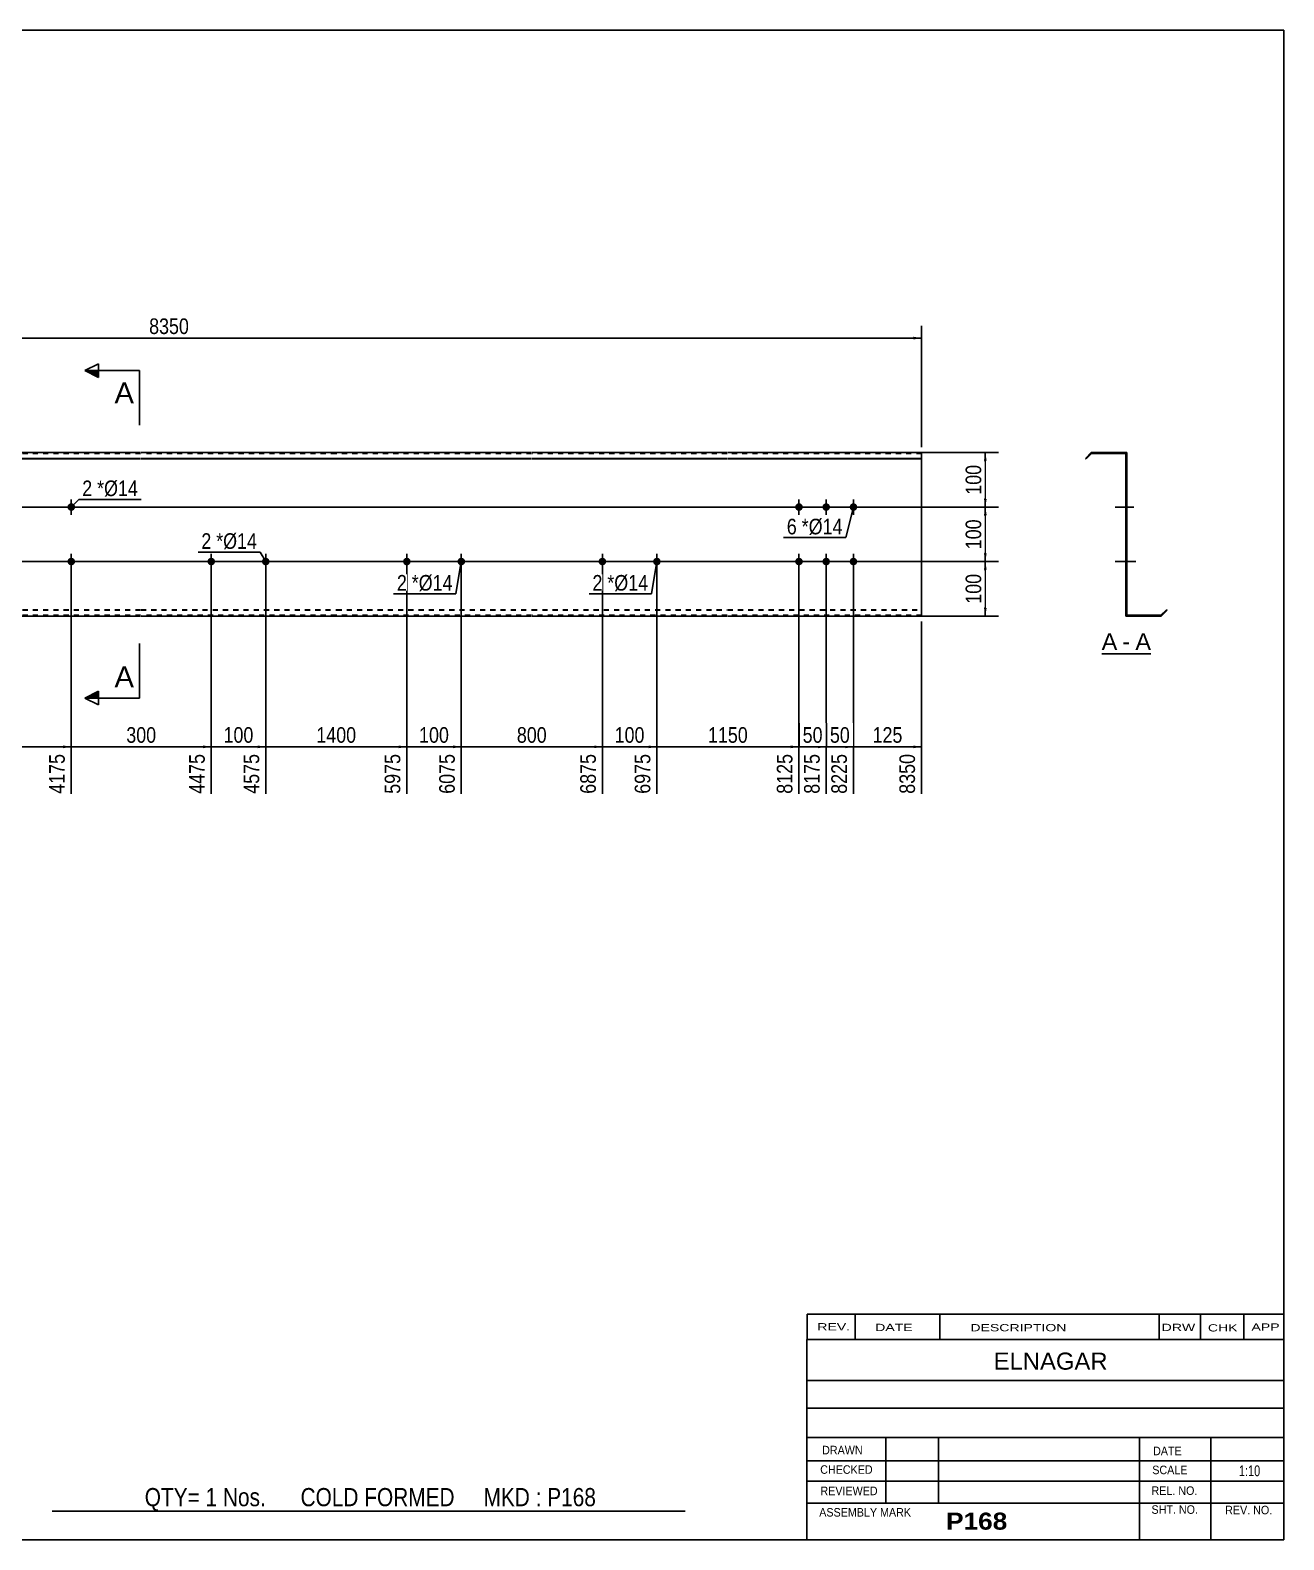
# Model space of a CAD drawing. Header units: millimetres. Extents: x -60 to 343, y -185 to 93.
# Drawn here: x 112.7 to 342.8, y -184.5 to 92.5 of the extents above; entities that cross this region are included whole.
import ezdxf

# ---------------------------------------------------------------- set-up
doc = ezdxf.new("R2010")
doc.units = ezdxf.units.MM
doc.linetypes.add('DXK_LINE_DOT1', pattern=[1.8814, 0.9407, -0.9407])
doc.styles.add('Arial', font='ARIAL.TTF', dxfattribs={"height": 0.2})
doc.styles.add('Arial Bold', font='ARIALBD.TTF', dxfattribs={"height": 0.2})
doc.styles.add('Arial Narrow', font='ARIALN.TTF', dxfattribs={"height": 0.2})

# ---------------------------------------------------------------- blocks, each defined once
blk = doc.blocks.new('Unknown-629092034-1644')
at = {"color": 5, "linetype": 'Continuous'}
for p, q in [((342.8, 92.5), (-57.2, 92.5)), ((-57.2, 92.5), (-57.2, -184.5)), ((342.8, -184.5), (342.8, 92.5)), ((-57.2, -184.5), (342.8, -184.5))]:
    blk.add_line(p, q, dxfattribs=at)
at = {"color": 174, "linetype": 'Continuous', "style": 'Arial'}
blk.add_text('Tekla structures', height=1.9102, rotation=90, dxfattribs=at).set_placement((-57.7, -184))
blk = doc.blocks.new('Unknown-629092034-12 - 1233')
at = {"color": 7, "linetype": 'Continuous'}
blk.add_line((309.37, -21.95), (318.4, -21.95), dxfattribs=at)
at = {"color": 0, "linetype": 'Continuous'}
blk.add_wipeout([(312.21, -21.2), (312.21, -18), (309.37, -18), (309.37, -21.2)], dxfattribs=at)
blk.add_wipeout([(314.6, -21.2), (314.6, -18), (313.17, -18), (313.17, -21.2)], dxfattribs=at)
at = {"color": 96, "linetype": 'Continuous', "style": 'Arial'}
blk.add_text('A', height=3.06, dxfattribs=at).set_placement((309.37, -21.2))
at = {"color": 0, "linetype": 'Continuous'}
blk.add_wipeout([(318.4, -21.2), (318.4, -18), (315.56, -18), (315.56, -21.2)], dxfattribs=at)
at = {"color": 96, "linetype": 'Continuous', "style": 'Arial'}
for s, p in [('A', (315.56, -21.2)), ('-', (313.17, -21.2))]:
    blk.add_text(s, height=3.06, dxfattribs=at).set_placement(p)
blk = doc.blocks.new('Bolt-629092034-1223 - 1203')
at = {"linetype": 'Continuous'}
for points in [[(253.09, 5, -1), (254.49, 5, -1)], [(258.09, 5, -1), (259.49, 5, -1)], [(263.09, 5, -1), (264.49, 5, -1)], [(253.09, -5, -1), (254.49, -5, -1)], [(258.09, -5, -1), (259.49, -5, -1)], [(263.09, -5, -1), (264.49, -5, -1)]]:
    blk.add_hatch(color=3, dxfattribs=at).paths.add_polyline_path(points)
at = {"color": 3, "linetype": 'Continuous'}
for p, q in [((253.79, 3.6), (253.79, 6.4)), ((258.79, 3.6), (258.79, 6.4)), ((263.79, 3.6), (263.79, 6.4)), ((252.39, 5), (255.19, 5)), ((257.39, 5), (260.19, 5)), ((262.39, 5), (265.19, 5)), ((252.39, -5), (255.19, -5)), ((253.79, -6.4), (253.79, -3.6)), ((257.39, -5), (260.19, -5)), ((258.79, -6.4), (258.79, -3.6)), ((262.39, -5), (265.19, -5)), ((263.79, -6.4), (263.79, -3.6))]:
    blk.add_line(p, q, dxfattribs=at)
blk = doc.blocks.new('Part-629092034-1218 - 1203')
at = {"color": 2, "linetype": 'Continuous'}
for p, q in [((0, -15), (0, 15)), ((35.6, 15), (0, 15)), ((0, 13.94), (35.6, 13.94)), ((71.5, 15), (35.7, 15)), ((35.7, 13.94), (71.5, 13.94)), ((107.4, 15), (71.6, 15)), ((71.6, 13.94), (107.4, 13.94)), ((132.9, 15), (107.5, 15)), ((107.5, 13.94), (132.9, 13.94)), ((168.8, 15), (133, 15)), ((133, 13.94), (168.8, 13.94)), ((204.7, 15), (168.9, 15)), ((168.9, 13.94), (204.7, 13.94)), ((240.6, 15), (204.8, 15)), ((204.8, 13.94), (240.6, 13.94)), ((276.29, 15), (240.7, 15)), ((240.7, 13.94), (276.29, 13.94)), ((276.29, 15), (276.29, -15)), ((0, 13.83), (35.6, 13.83)), ((35.7, 13.83), (71.5, 13.83)), ((71.6, 13.83), (107.4, 13.83)), ((107.5, 13.83), (132.9, 13.83)), ((133, 13.83), (168.8, 13.83)), ((168.9, 13.83), (204.7, 13.83)), ((204.8, 13.83), (240.6, 13.83)), ((240.7, 13.83), (276.29, 13.83)), ((35.6, -15), (0, -15)), ((71.5, -15), (35.7, -15)), ((107.4, -15), (71.6, -15)), ((132.9, -15), (107.5, -15)), ((168.8, -15), (133, -15)), ((204.7, -15), (168.9, -15)), ((240.6, -15), (204.8, -15)), ((276.29, -15), (240.7, -15))]:
    blk.add_line(p, q, dxfattribs=at)
at = {"color": 7, "linetype": 'DXK_LINE_DOT1'}
for p, q in [((35.6, 14.85), (0, 14.85)), ((71.5, 14.85), (35.7, 14.85)), ((107.4, 14.85), (71.6, 14.85)), ((132.9, 14.85), (107.5, 14.85)), ((168.8, 14.85), (133, 14.85)), ((204.7, 14.85), (168.9, 14.85)), ((240.6, 14.85), (204.8, 14.85)), ((276.29, 14.85), (240.7, 14.85)), ((0, -13.83), (35.6, -13.83)), ((35.7, -13.83), (71.5, -13.83)), ((71.6, -13.83), (107.4, -13.83)), ((107.5, -13.83), (132.9, -13.83)), ((133, -13.83), (168.8, -13.83)), ((168.9, -13.83), (204.7, -13.83)), ((204.8, -13.83), (240.6, -13.83)), ((240.7, -13.83), (276.29, -13.83)), ((0, -13.94), (35.6, -13.94)), ((35.6, -14.85), (0, -14.85)), ((35.7, -13.94), (71.5, -13.94)), ((71.5, -14.85), (35.7, -14.85)), ((71.6, -13.94), (107.4, -13.94)), ((107.4, -14.85), (71.6, -14.85)), ((107.5, -13.94), (132.9, -13.94)), ((132.9, -14.85), (107.5, -14.85)), ((133, -13.94), (168.8, -13.94)), ((168.8, -14.85), (133, -14.85)), ((168.9, -13.94), (204.7, -13.94)), ((204.7, -14.85), (168.9, -14.85)), ((204.8, -13.94), (240.6, -13.94)), ((240.6, -14.85), (204.8, -14.85)), ((240.7, -13.94), (276.29, -13.94)), ((276.29, -14.85), (240.7, -14.85))]:
    blk.add_line(p, q, dxfattribs=at)
blk = doc.blocks.new('Bolt-629092034-1219 - 1203')
at = {"linetype": 'Continuous'}
for points in [[(181.8, -4.3, -1), (181.8, -5.7, -1)], [(191.8, -4.3, -1), (191.8, -5.7, -1)]]:
    blk.add_hatch(color=3, dxfattribs=at).paths.add_polyline_path(points)
at = {"color": 3, "linetype": 'Continuous'}
for p, q in [((180.4, -5), (183.2, -5)), ((181.8, -6.4), (181.8, -3.6)), ((190.4, -5), (193.2, -5)), ((191.8, -6.4), (191.8, -3.6))]:
    blk.add_line(p, q, dxfattribs=at)
blk = doc.blocks.new('Bolt-629092034-1220 - 1203')
at = {"linetype": 'Continuous'}
for points in [[(145.9, -4.3, -1), (145.9, -5.7, -1)], [(155.9, -4.3, -1), (155.9, -5.7, -1)]]:
    blk.add_hatch(color=3, dxfattribs=at).paths.add_polyline_path(points)
at = {"color": 3, "linetype": 'Continuous'}
for p, q in [((144.5, -5), (147.3, -5)), ((145.9, -6.4), (145.9, -3.6)), ((154.5, -5), (157.3, -5)), ((155.9, -6.4), (155.9, -3.6))]:
    blk.add_line(p, q, dxfattribs=at)
blk = doc.blocks.new('Bolt-629092034-1225 - 1203')
at = {"linetype": 'Continuous'}
for points in [[(120.9, 5, -1), (119.5, 5, -1)], [(120.9, -5, -1), (119.5, -5, -1)]]:
    blk.add_hatch(color=3, dxfattribs=at).paths.add_polyline_path(points)
at = {"color": 3, "linetype": 'Continuous'}
for p, q in [((120.2, 6.4), (120.2, 3.6)), ((121.6, 5), (118.8, 5)), ((121.6, -5), (118.8, -5)), ((120.2, -3.6), (120.2, -6.4))]:
    blk.add_line(p, q, dxfattribs=at)
blk = doc.blocks.new('Bolt-629092034-1226 - 1203')
at = {"linetype": 'Continuous'}
for points in [[(217.7, -4.3, -1), (217.7, -5.7, -1)], [(227.7, -4.3, -1), (227.7, -5.7, -1)]]:
    blk.add_hatch(color=3, dxfattribs=at).paths.add_polyline_path(points)
at = {"color": 3, "linetype": 'Continuous'}
for p, q in [((216.3, -5), (219.1, -5)), ((217.7, -6.4), (217.7, -3.6)), ((226.3, -5), (229.1, -5)), ((227.7, -6.4), (227.7, -3.6))]:
    blk.add_line(p, q, dxfattribs=at)
blk = doc.blocks.new('Bolt-629092034-1240 - 1233')
at = {"linetype": 'Continuous'}
for points in [[(313.81, 5.7), (313.81, 4.3), (313.96, 4.3), (313.96, 5.7)], [(313.81, 5.7), (313.81, 4.3), (313.96, 4.3), (313.96, 5.7)], [(313.81, 5.7), (313.81, 4.3), (313.96, 4.3), (313.96, 5.7)], [(313.81, -4.3), (313.81, -5.7), (313.96, -5.7), (313.96, -4.3)], [(313.81, -4.3), (313.81, -5.7), (313.96, -5.7), (313.96, -4.3)], [(313.81, -4.3), (313.81, -5.7), (313.96, -5.7), (313.96, -4.3)]]:
    blk.add_hatch(color=3, dxfattribs=at).paths.add_polyline_path(points)
at = {"color": 3, "linetype": 'Continuous'}
for p, q in [((313.96, 5.7), (313.81, 5.7)), ((313.96, 5.7), (313.81, 5.7)), ((313.96, 5.7), (313.81, 5.7)), ((315.26, 5), (311.96, 5)), ((315.26, 5), (311.96, 5)), ((315.26, 5), (311.96, 5)), ((313.96, 4.3), (313.81, 4.3)), ((313.96, 4.3), (313.81, 4.3)), ((313.96, 4.3), (313.81, 4.3)), ((315.26, -5), (311.96, -5)), ((315.26, -5), (311.96, -5)), ((315.26, -5), (311.96, -5)), ((313.96, -4.3), (313.81, -4.3)), ((313.96, -4.3), (313.81, -4.3)), ((313.96, -4.3), (313.81, -4.3)), ((313.96, -5.7), (313.81, -5.7)), ((313.96, -5.7), (313.81, -5.7)), ((313.96, -5.7), (313.81, -5.7))]:
    blk.add_line(p, q, dxfattribs=at)
blk = doc.blocks.new('Part-629092034-1235 - 1233')
at = {"color": 2, "linetype": 'Continuous'}
for p, q in [((307.46, 15), (306.4, 13.94)), ((306.4, 13.94), (306.51, 13.83)), ((307.52, 14.85), (306.51, 13.83)), ((307.46, 15), (313.96, 15)), ((307.52, 14.85), (313.81, 14.85)), ((313.81, 14.85), (313.81, -15)), ((313.96, -14.85), (313.96, 15)), ((320.25, -14.85), (321.27, -13.83)), ((321.37, -13.94), (321.27, -13.83)), ((320.31, -15), (313.81, -15)), ((320.25, -14.85), (313.96, -14.85)), ((320.31, -15), (321.37, -13.94))]:
    blk.add_line(p, q, dxfattribs=at)
blk = doc.blocks.new('Bolt-629092034-1236 - 1233')
at = {"linetype": 'Continuous'}
blk.add_hatch(color=3, dxfattribs=at).paths.add_polyline_path([(313.96, -5.7), (313.96, -4.3), (313.81, -4.3), (313.81, -5.7)])
blk.add_hatch(color=3, dxfattribs=at).paths.add_polyline_path([(313.96, -5.7), (313.96, -4.3), (313.81, -4.3), (313.81, -5.7)])
at = {"color": 3, "linetype": 'Continuous'}
for p, q in [((312.86, -5), (315.61, -5)), ((312.86, -5), (315.61, -5)), ((313.81, -4.3), (313.96, -4.3)), ((313.81, -4.3), (313.96, -4.3)), ((313.81, -5.7), (313.96, -5.7)), ((313.81, -5.7), (313.96, -5.7))]:
    blk.add_line(p, q, dxfattribs=at)
blk = doc.blocks.new('Bolt-629092034-1237 - 1233')
at = {"linetype": 'Continuous'}
blk.add_hatch(color=3, dxfattribs=at).paths.add_polyline_path([(313.96, -5.7), (313.96, -4.3), (313.81, -4.3), (313.81, -5.7)])
blk.add_hatch(color=3, dxfattribs=at).paths.add_polyline_path([(313.96, -5.7), (313.96, -4.3), (313.81, -4.3), (313.81, -5.7)])
at = {"color": 3, "linetype": 'Continuous'}
for p, q in [((312.86, -5), (315.61, -5)), ((312.86, -5), (315.61, -5)), ((313.81, -4.3), (313.96, -4.3)), ((313.81, -4.3), (313.96, -4.3)), ((313.81, -5.7), (313.96, -5.7)), ((313.81, -5.7), (313.96, -5.7))]:
    blk.add_line(p, q, dxfattribs=at)
blk = doc.blocks.new('Bolt-629092034-1238 - 1233')
at = {"linetype": 'Continuous'}
blk.add_hatch(color=3, dxfattribs=at).paths.add_polyline_path([(313.96, -5.7), (313.96, -4.3), (313.81, -4.3), (313.81, -5.7)])
blk.add_hatch(color=3, dxfattribs=at).paths.add_polyline_path([(313.96, -5.7), (313.96, -4.3), (313.81, -4.3), (313.81, -5.7)])
at = {"color": 3, "linetype": 'Continuous'}
for p, q in [((312.86, -5), (315.61, -5)), ((312.86, -5), (315.61, -5)), ((313.81, -4.3), (313.96, -4.3)), ((313.81, -4.3), (313.96, -4.3)), ((313.81, -5.7), (313.96, -5.7)), ((313.81, -5.7), (313.96, -5.7))]:
    blk.add_line(p, q, dxfattribs=at)
blk = doc.blocks.new('Bolt-629092034-1239 - 1233')
at = {"linetype": 'Continuous'}
blk.add_hatch(color=3, dxfattribs=at).paths.add_polyline_path([(313.96, -5.7), (313.96, -4.3), (313.81, -4.3), (313.81, -5.7)])
blk.add_hatch(color=3, dxfattribs=at).paths.add_polyline_path([(313.96, -5.7), (313.96, -4.3), (313.81, -4.3), (313.81, -5.7)])
at = {"color": 3, "linetype": 'Continuous'}
for p, q in [((312.86, -5), (315.61, -5)), ((312.86, -5), (315.61, -5)), ((313.81, -4.3), (313.96, -4.3)), ((313.81, -4.3), (313.96, -4.3)), ((313.81, -5.7), (313.96, -5.7)), ((313.81, -5.7), (313.96, -5.7))]:
    blk.add_line(p, q, dxfattribs=at)
blk = doc.blocks.new('Bolt-629092034-1241 - 1233')
at = {"linetype": 'Continuous'}
for points in [[(313.81, 5.7), (313.81, 4.3), (313.96, 4.3), (313.96, 5.7)], [(313.81, 5.7), (313.81, 4.3), (313.96, 4.3), (313.96, 5.7)], [(313.81, 5.7), (313.81, 4.3), (313.96, 4.3), (313.96, 5.7)], [(313.81, -4.3), (313.81, -5.7), (313.96, -5.7), (313.96, -4.3)], [(313.81, -4.3), (313.81, -5.7), (313.96, -5.7), (313.96, -4.3)], [(313.81, -4.3), (313.81, -5.7), (313.96, -5.7), (313.96, -4.3)]]:
    blk.add_hatch(color=3, dxfattribs=at).paths.add_polyline_path(points)
at = {"color": 3, "linetype": 'Continuous'}
for p, q in [((313.96, 5.7), (313.81, 5.7)), ((313.96, 5.7), (313.81, 5.7)), ((313.96, 5.7), (313.81, 5.7)), ((315.26, 5), (311.96, 5)), ((315.26, 5), (311.96, 5)), ((315.26, 5), (311.96, 5)), ((313.96, 4.3), (313.81, 4.3)), ((313.96, 4.3), (313.81, 4.3)), ((313.96, 4.3), (313.81, 4.3)), ((315.26, -5), (311.96, -5)), ((315.26, -5), (311.96, -5)), ((315.26, -5), (311.96, -5)), ((313.96, -4.3), (313.81, -4.3)), ((313.96, -4.3), (313.81, -4.3)), ((313.96, -4.3), (313.81, -4.3)), ((313.96, -5.7), (313.81, -5.7)), ((313.96, -5.7), (313.81, -5.7)), ((313.96, -5.7), (313.81, -5.7))]:
    blk.add_line(p, q, dxfattribs=at)
blk = doc.blocks.new('Bolt-629092034-1242 - 1233')
at = {"linetype": 'Continuous'}
for points in [[(313.96, 4.3), (313.96, 5.7), (313.81, 5.7), (313.81, 4.3)], [(313.96, -5.7), (313.96, -4.3), (313.81, -4.3), (313.81, -5.7)]]:
    blk.add_hatch(color=3, dxfattribs=at).paths.add_polyline_path(points)
at = {"color": 3, "linetype": 'Continuous'}
for p, q in [((313.96, 5.7), (313.81, 5.7)), ((313.96, 5), (311.81, 5)), ((313.96, 4.3), (313.81, 4.3)), ((313.96, -5), (311.81, -5)), ((313.96, -4.3), (313.81, -4.3)), ((313.96, -5.7), (313.81, -5.7))]:
    blk.add_line(p, q, dxfattribs=at)
blk = doc.blocks.new('Bolt-629092034-1243 - 1233')
at = {"linetype": 'Continuous'}
blk.add_hatch(color=3, dxfattribs=at).paths.add_polyline_path([(313.96, -5.7), (313.96, -4.3), (313.81, -4.3), (313.81, -5.7)])
blk.add_hatch(color=3, dxfattribs=at).paths.add_polyline_path([(313.96, -5.7), (313.96, -4.3), (313.81, -4.3), (313.81, -5.7)])
at = {"color": 3, "linetype": 'Continuous'}
for p, q in [((312.86, -5), (315.61, -5)), ((312.86, -5), (315.61, -5)), ((313.81, -4.3), (313.96, -4.3)), ((313.81, -4.3), (313.96, -4.3)), ((313.81, -5.7), (313.96, -5.7)), ((313.81, -5.7), (313.96, -5.7))]:
    blk.add_line(p, q, dxfattribs=at)
blk = doc.blocks.new('StraightDimension-629092034-1263 - 1203')
at = {"linetype": 'Continuous'}
blk.add_hatch(color=7, dxfattribs=at).paths.add_polyline_path([(226.2, -38.75), (227.7, -39), (226.2, -39.25)])
at = {"color": 7, "linetype": 'Continuous'}
for p, q in [((217.7, -6), (217.7, -47.61)), ((227.7, -6), (227.7, -47.61)), ((217.7, -39), (227.7, -39))]:
    blk.add_line(p, q, dxfattribs=at)
at = {"color": 0}
blk.add_wipeout([(226.04, -38.85), (226.04, -34.65), (219.35, -34.65), (219.35, -38.85)], dxfattribs=at)
at = {"color": 3, "style": 'Arial Narrow'}
blk.add_text('100', height=2.863, dxfattribs=at).set_placement((219.95, -38.25))
at = {"color": 0, "linetype": 'Continuous'}
blk.add_wipeout([(227.1, -39.7), (222.9, -39.7), (222.9, -48.21), (227.1, -48.21)], dxfattribs=at)
at = {"color": 3, "linetype": 'Continuous', "style": 'Arial Narrow'}
blk.add_text('6975', height=2.863, rotation=90.0002, dxfattribs=at).set_placement((226.5, -47.61))
blk = doc.blocks.new('StraightDimension-629092034-1259 - 1203')
at = {"linetype": 'Continuous'}
blk.add_hatch(color=7, dxfattribs=at).paths.add_polyline_path([(274.79, -38.75), (276.29, -39), (274.79, -39.25)])
at = {"color": 7, "linetype": 'Continuous'}
for p, q in [((263.79, -6), (263.79, -47.61)), ((276.29, -16), (276.29, -47.61)), ((263.79, -39), (276.29, -39))]:
    blk.add_line(p, q, dxfattribs=at)
at = {"color": 0}
blk.add_wipeout([(273.39, -38.85), (273.39, -34.65), (266.7, -34.65), (266.7, -38.85)], dxfattribs=at)
at = {"color": 3, "style": 'Arial Narrow'}
blk.add_text('125', height=2.863, dxfattribs=at).set_placement((267.3, -38.25))
at = {"color": 0, "linetype": 'Continuous'}
blk.add_wipeout([(275.69, -39.7), (271.49, -39.7), (271.49, -48.21), (275.69, -48.21)], dxfattribs=at)
at = {"color": 3, "linetype": 'Continuous', "style": 'Arial Narrow'}
blk.add_text('8350', height=2.863, rotation=90.0002, dxfattribs=at).set_placement((275.09, -47.61))
blk = doc.blocks.new('StraightDimension-629092034-1260 - 1203')
at = {"linetype": 'Continuous'}
blk.add_hatch(color=7, dxfattribs=at).paths.add_polyline_path([(262.29, -38.75), (263.79, -39), (262.29, -39.25)])
at = {"color": 7, "linetype": 'Continuous'}
for p, q in [((258.79, -6), (258.79, -47.61)), ((263.79, -6), (263.79, -47.61)), ((258.79, -39), (263.79, -39))]:
    blk.add_line(p, q, dxfattribs=at)
at = {"color": 0}
blk.add_wipeout([(263.72, -38.85), (263.72, -34.65), (258.87, -34.65), (258.87, -38.85)], dxfattribs=at)
at = {"color": 3, "style": 'Arial Narrow'}
blk.add_text('50', height=2.863, dxfattribs=at).set_placement((259.47, -38.25))
at = {"color": 0, "linetype": 'Continuous'}
blk.add_wipeout([(263.19, -39.7), (258.99, -39.7), (258.99, -48.21), (263.19, -48.21)], dxfattribs=at)
at = {"color": 3, "linetype": 'Continuous', "style": 'Arial Narrow'}
blk.add_text('8225', height=2.863, rotation=90.0002, dxfattribs=at).set_placement((262.59, -47.61))
blk = doc.blocks.new('StraightDimension-629092034-1261 - 1203')
at = {"linetype": 'Continuous'}
blk.add_hatch(color=7, dxfattribs=at).paths.add_polyline_path([(257.29, -38.75), (258.79, -39), (257.29, -39.25)])
at = {"color": 7, "linetype": 'Continuous'}
for p, q in [((253.79, -6), (253.79, -47.61)), ((258.79, -6), (258.79, -47.61)), ((253.79, -39), (258.79, -39))]:
    blk.add_line(p, q, dxfattribs=at)
at = {"color": 0}
blk.add_wipeout([(258.72, -38.85), (258.72, -34.65), (253.87, -34.65), (253.87, -38.85)], dxfattribs=at)
at = {"color": 3, "style": 'Arial Narrow'}
blk.add_text('50', height=2.863, dxfattribs=at).set_placement((254.47, -38.25))
at = {"color": 0, "linetype": 'Continuous'}
blk.add_wipeout([(258.19, -39.7), (253.99, -39.7), (253.99, -48.21), (258.19, -48.21)], dxfattribs=at)
at = {"color": 3, "linetype": 'Continuous', "style": 'Arial Narrow'}
blk.add_text('8175', height=2.863, rotation=90.0002, dxfattribs=at).set_placement((257.59, -47.61))
blk = doc.blocks.new('StraightDimension-629092034-1333 - 1203')
at = {"linetype": 'Continuous'}
for points in [[(287.75, 3.5), (288, 5), (288.25, 3.5)], [(288.25, -3.5), (288, -5), (287.75, -3.5)]]:
    blk.add_hatch(color=7, dxfattribs=at).paths.add_polyline_path(points)
at = {"color": 7, "linetype": 'Continuous'}
for p, q in [((23.5, 5), (290.4, 5)), ((288, -5), (288, 5)), ((23.5, -5), (290.4, -5))]:
    blk.add_line(p, q, dxfattribs=at)
at = {"color": 0}
blk.add_wipeout([(287.85, 3.34), (283.65, 3.34), (283.65, -3.34), (287.85, -3.34)], dxfattribs=at)
at = {"color": 3, "style": 'Arial Narrow'}
blk.add_text('100', height=2.863, rotation=90.0002, dxfattribs=at).set_placement((287.25, -2.74))
blk = doc.blocks.new('StraightDimension-629092034-1262 - 1203')
at = {"linetype": 'Continuous'}
blk.add_hatch(color=7, dxfattribs=at).paths.add_polyline_path([(252.29, -38.75), (253.79, -39), (252.29, -39.25)])
at = {"color": 7, "linetype": 'Continuous'}
for p, q in [((227.7, -6), (227.7, -47.61)), ((253.79, -6), (253.79, -47.61)), ((227.7, -39), (253.79, -39))]:
    blk.add_line(p, q, dxfattribs=at)
at = {"color": 0}
blk.add_wipeout([(245, -38.85), (245, -34.65), (236.49, -34.65), (236.49, -38.85)], dxfattribs=at)
at = {"color": 0, "linetype": 'Continuous'}
blk.add_wipeout([(253.19, -39.7), (248.99, -39.7), (248.99, -48.21), (253.19, -48.21)], dxfattribs=at)
at = {"color": 3, "style": 'Arial Narrow'}
blk.add_text('1150', height=2.863, dxfattribs=at).set_placement((237.09, -38.25))
at = {"color": 3, "linetype": 'Continuous', "style": 'Arial Narrow'}
blk.add_text('8125', height=2.863, rotation=90.0002, dxfattribs=at).set_placement((252.59, -47.61))
blk = doc.blocks.new('StraightDimension-629092034-1264 - 1203')
at = {"linetype": 'Continuous'}
blk.add_hatch(color=7, dxfattribs=at).paths.add_polyline_path([(216.2, -38.75), (217.7, -39), (216.2, -39.25)])
at = {"color": 7, "linetype": 'Continuous'}
for p, q in [((191.8, -6), (191.8, -47.61)), ((217.7, -6), (217.7, -47.61)), ((191.8, -39), (217.7, -39))]:
    blk.add_line(p, q, dxfattribs=at)
at = {"color": 0}
blk.add_wipeout([(208.09, -38.85), (208.09, -34.65), (201.4, -34.65), (201.4, -38.85)], dxfattribs=at)
at = {"color": 0, "linetype": 'Continuous'}
blk.add_wipeout([(217.1, -39.7), (212.9, -39.7), (212.9, -48.21), (217.1, -48.21)], dxfattribs=at)
at = {"color": 3, "style": 'Arial Narrow'}
blk.add_text('800', height=2.863, dxfattribs=at).set_placement((202, -38.25))
at = {"color": 3, "linetype": 'Continuous', "style": 'Arial Narrow'}
blk.add_text('6875', height=2.863, rotation=90.0002, dxfattribs=at).set_placement((216.5, -47.61))
blk = doc.blocks.new('StraightDimension-629092034-1265 - 1203')
at = {"linetype": 'Continuous'}
blk.add_hatch(color=7, dxfattribs=at).paths.add_polyline_path([(190.3, -38.75), (191.8, -39), (190.3, -39.25)])
at = {"color": 7, "linetype": 'Continuous'}
for p, q in [((181.8, -6), (181.8, -47.61)), ((191.8, -6), (191.8, -47.61)), ((181.8, -39), (191.8, -39))]:
    blk.add_line(p, q, dxfattribs=at)
at = {"color": 0}
blk.add_wipeout([(190.14, -38.85), (190.14, -34.65), (183.45, -34.65), (183.45, -38.85)], dxfattribs=at)
at = {"color": 3, "style": 'Arial Narrow'}
blk.add_text('100', height=2.863, dxfattribs=at).set_placement((184.05, -38.25))
at = {"color": 0, "linetype": 'Continuous'}
blk.add_wipeout([(191.2, -39.7), (187, -39.7), (187, -48.21), (191.2, -48.21)], dxfattribs=at)
at = {"color": 3, "linetype": 'Continuous', "style": 'Arial Narrow'}
blk.add_text('6075', height=2.863, rotation=90.0002, dxfattribs=at).set_placement((190.6, -47.61))
blk = doc.blocks.new('StraightDimension-629092034-1266 - 1203')
at = {"linetype": 'Continuous'}
blk.add_hatch(color=7, dxfattribs=at).paths.add_polyline_path([(180.3, -38.75), (181.8, -39), (180.3, -39.25)])
at = {"color": 7, "linetype": 'Continuous'}
for p, q in [((155.9, -6), (155.9, -47.61)), ((181.8, -6), (181.8, -47.61)), ((155.9, -39), (181.8, -39))]:
    blk.add_line(p, q, dxfattribs=at)
at = {"color": 0}
blk.add_wipeout([(173.1, -38.85), (173.1, -34.65), (164.59, -34.65), (164.59, -38.85)], dxfattribs=at)
at = {"color": 0, "linetype": 'Continuous'}
blk.add_wipeout([(181.2, -39.7), (177, -39.7), (177, -48.21), (181.2, -48.21)], dxfattribs=at)
at = {"color": 3, "style": 'Arial Narrow'}
blk.add_text('1400', height=2.863, dxfattribs=at).set_placement((165.19, -38.25))
at = {"color": 3, "linetype": 'Continuous', "style": 'Arial Narrow'}
blk.add_text('5975', height=2.863, rotation=90.0002, dxfattribs=at).set_placement((180.6, -47.61))
blk = doc.blocks.new('StraightDimension-629092034-1332 - 1203')
at = {"linetype": 'Continuous'}
for points in [[(287.75, 13.5), (288, 15), (288.25, 13.5)], [(288.25, 6.5), (288, 5), (287.75, 6.5)]]:
    blk.add_hatch(color=7, dxfattribs=at).paths.add_polyline_path(points)
at = {"color": 7, "linetype": 'Continuous'}
for p, q in [((264.79, 15), (290.4, 15)), ((288, 5), (288, 15)), ((23.5, 5), (290.4, 5))]:
    blk.add_line(p, q, dxfattribs=at)
at = {"color": 0}
blk.add_wipeout([(287.85, 13.34), (283.65, 13.34), (283.65, 6.66), (287.85, 6.66)], dxfattribs=at)
at = {"color": 3, "style": 'Arial Narrow'}
blk.add_text('100', height=2.863, rotation=90.0002, dxfattribs=at).set_placement((287.25, 7.26))
blk = doc.blocks.new('StraightDimension-629092034-1267 - 1203')
at = {"linetype": 'Continuous'}
blk.add_hatch(color=7, dxfattribs=at).paths.add_polyline_path([(154.4, -38.75), (155.9, -39), (154.4, -39.25)])
at = {"color": 7, "linetype": 'Continuous'}
for p, q in [((145.9, -6), (145.9, -47.61)), ((155.9, -6), (155.9, -47.61)), ((145.9, -39), (155.9, -39))]:
    blk.add_line(p, q, dxfattribs=at)
at = {"color": 0}
blk.add_wipeout([(154.24, -38.85), (154.24, -34.65), (147.55, -34.65), (147.55, -38.85)], dxfattribs=at)
at = {"color": 3, "style": 'Arial Narrow'}
blk.add_text('100', height=2.863, dxfattribs=at).set_placement((148.15, -38.25))
at = {"color": 0, "linetype": 'Continuous'}
blk.add_wipeout([(155.3, -39.7), (151.1, -39.7), (151.1, -48.21), (155.3, -48.21)], dxfattribs=at)
at = {"color": 3, "linetype": 'Continuous', "style": 'Arial Narrow'}
blk.add_text('4575', height=2.863, rotation=90.0002, dxfattribs=at).set_placement((154.7, -47.61))
blk = doc.blocks.new('StraightDimension-629092034-1268 - 1203')
at = {"linetype": 'Continuous'}
blk.add_hatch(color=7, dxfattribs=at).paths.add_polyline_path([(144.4, -38.75), (145.9, -39), (144.4, -39.25)])
at = {"color": 7, "linetype": 'Continuous'}
for p, q in [((120.2, -6), (120.2, -47.61)), ((145.9, -6), (145.9, -47.61)), ((120.2, -39), (145.9, -39))]:
    blk.add_line(p, q, dxfattribs=at)
at = {"color": 0}
blk.add_wipeout([(136.39, -38.85), (136.39, -34.65), (129.7, -34.65), (129.7, -38.85)], dxfattribs=at)
at = {"color": 0, "linetype": 'Continuous'}
blk.add_wipeout([(145.3, -39.7), (141.1, -39.7), (141.1, -48.21), (145.3, -48.21)], dxfattribs=at)
at = {"color": 3, "style": 'Arial Narrow'}
blk.add_text('300', height=2.863, dxfattribs=at).set_placement((130.3, -38.25))
at = {"color": 3, "linetype": 'Continuous', "style": 'Arial Narrow'}
blk.add_text('4475', height=2.863, rotation=90.0002, dxfattribs=at).set_placement((144.7, -47.61))
blk = doc.blocks.new('StraightDimension-629092034-1269 - 1203')
at = {"linetype": 'Continuous'}
blk.add_hatch(color=7, dxfattribs=at).paths.add_polyline_path([(118.7, -38.75), (120.2, -39), (118.7, -39.25)])
at = {"color": 7, "linetype": 'Continuous'}
for p, q in [((94.5, -6), (94.5, -47.61)), ((120.2, -6), (120.2, -47.61)), ((94.5, -39), (120.2, -39))]:
    blk.add_line(p, q, dxfattribs=at)
at = {"color": 0}
blk.add_wipeout([(111.6, -38.85), (111.6, -34.65), (103.09, -34.65), (103.09, -38.85)], dxfattribs=at)
at = {"color": 0, "linetype": 'Continuous'}
blk.add_wipeout([(119.6, -39.7), (115.4, -39.7), (115.4, -48.21), (119.6, -48.21)], dxfattribs=at)
at = {"color": 3, "style": 'Arial Narrow'}
blk.add_text('1100', height=2.863, dxfattribs=at).set_placement((103.69, -38.25))
at = {"color": 3, "linetype": 'Continuous', "style": 'Arial Narrow'}
blk.add_text('4175', height=2.863, rotation=90.0002, dxfattribs=at).set_placement((119, -47.61))
blk = doc.blocks.new('StraightDimension-629092034-1334 - 1203')
at = {"linetype": 'Continuous'}
for points in [[(287.75, -6.5), (288, -5), (288.25, -6.5)], [(288.25, -13.5), (288, -15), (287.75, -13.5)]]:
    blk.add_hatch(color=7, dxfattribs=at).paths.add_polyline_path(points)
at = {"color": 7, "linetype": 'Continuous'}
for p, q in [((23.5, -5), (290.4, -5)), ((288, -15), (288, -5)), ((264.79, -15), (290.4, -15))]:
    blk.add_line(p, q, dxfattribs=at)
at = {"color": 0}
blk.add_wipeout([(287.85, -6.66), (283.65, -6.66), (283.65, -13.34), (287.85, -13.34)], dxfattribs=at)
at = {"color": 3, "style": 'Arial Narrow'}
blk.add_text('100', height=2.863, rotation=90.0002, dxfattribs=at).set_placement((287.25, -12.74))
blk = doc.blocks.new('StraightDimension-629092034-1362 - 1203')
at = {"linetype": 'Continuous'}
for points in [[(1.5, 35.75), (0, 36), (1.5, 36.25)], [(274.79, 36.25), (276.29, 36), (274.79, 35.75)]]:
    blk.add_hatch(color=7, dxfattribs=at).paths.add_polyline_path(points)
at = {"color": 7, "linetype": 'Continuous'}
for p, q in [((0, 16), (0, 38.25)), ((276.29, 16), (276.29, 38.25)), ((0, 36), (276.29, 36))]:
    blk.add_line(p, q, dxfattribs=at)
at = {"color": 0}
blk.add_wipeout([(142.4, 36.15), (142.4, 40.35), (133.89, 40.35), (133.89, 36.15)], dxfattribs=at)
at = {"color": 3, "style": 'Arial Narrow'}
blk.add_text('8350', height=2.863, dxfattribs=at).set_placement((134.49, 36.75))
blk = doc.blocks.new('CBS_NAME_BLOG-629092034-1700')
at = {"color": 7, "linetype": 'Continuous'}
for p, q in [((255.21, -147.75), (342.73, -147.75)), ((255.21, -184.46), (255.21, -147.75)), ((255.21, -155.29), (342.73, -155.29)), ((255.28, -160.34), (342.8, -160.34)), ((255.21, -165.71), (342.73, -165.71)), ((269.73, -177.82), (269.73, -165.72)), ((279.42, -177.79), (279.42, -165.72)), ((316.33, -184.46), (316.33, -165.73)), ((329.38, -184.46), (329.38, -165.72)), ((255.22, -170.01), (342.8, -169.99)), ((255.21, -173.76), (342.73, -173.76)), ((255.21, -177.8), (342.73, -177.8)), ((255.21, -184.5), (342.8, -184.5))]:
    blk.add_line(p, q, dxfattribs=at)
at = {"color": 3, "linetype": 'Continuous', "style": 'Arial'}
blk.add_text('ELNAGAR', height=3.133, dxfattribs=at).set_placement((289.53, -153.28))
at = {"color": 3, "linetype": 'Continuous'}
for s, height, style, width, p in [('DRAWN', 1.566, 'Arial', 0.9, (258.04, -168.82)), ('DATE', 1.566, 'Arial', 0.9, (318.8, -168.98)), ('CHECKED', 1.566, 'Arial', 0.9, (257.69, -172.39)), ('SCALE', 1.566, 'Arial', 0.9, (318.65, -172.46)), ('1:10', 1.957, 'Arial Narrow', 0.9, (334.54, -172.82)), ('REVIEWED', 1.566, 'Arial', 0.9, (257.73, -176.31)), ('REL. NO.', 1.566, 'Arial', 0.9, (318.51, -176.26)), ('ASSEMBLY MARK', 1.5663, 'Arial', 0.9, (257.51, -180.24)), ('P168', 3.131, 'Arial Bold', 1.1, (280.79, -182.64)), ('SHT. NO.', 1.566, 'Arial', 0.9, (318.51, -179.73)), ('REV. NO.', 1.566, 'Arial', 0.9, (332.03, -179.82))]:
    blk.add_text(s, height=height, dxfattribs=dict(at, style=style, width=width)).set_placement(p)
blk = doc.blocks.new('CBS_CALLOFF-629092034-1699')
at = {"color": 7, "linetype": 'Continuous'}
blk.add_line((116.68, -179.23), (232.91, -179.25), dxfattribs=at)
at = {"color": 3, "linetype": 'Continuous', "style": 'Arial Narrow'}
blk.add_text('QTY= 1 Nos.      COLD FORMED     MKD : P168', height=3.3405, dxfattribs=at).set_placement((133.68, -178.34))
blk = doc.blocks.new('CBS_REVISION-629092034-1701')
at = {"color": 7, "linetype": 'Continuous'}
for p, q in [((255.29, -143.12), (342.79, -143.12)), ((255.29, -143.12), (255.29, -147.75)), ((264.09, -143.12), (264.09, -147.75)), ((279.68, -143.12), (279.68, -147.69)), ((319.94, -143.12), (319.94, -147.75)), ((327.48, -143.12), (327.48, -147.75)), ((335.43, -143.12), (335.43, -147.75)), ((255.29, -147.75), (342.79, -147.75))]:
    blk.add_line(p, q, dxfattribs=at)
at = {"color": 7, "style": 'Arial Narrow', "width": 1.7}
for s, height, p in [('REV.', 1.326, (257.15, -146.07)), ('DATE', 1.326, (267.78, -146.19)), ('DESCRIPTION', 1.3257, (285.26, -146.24)), ('DRW', 1.326, (320.37, -146.18)), ('CHK', 1.326, (328.86, -146.27)), ('APP', 1.326, (336.86, -146.12))]:
    blk.add_text(s, height=height, dxfattribs=at).set_placement(p)
blk = doc.blocks.new('Mark-629092034-1378 - 1203')
at = {"color": 0}
blk.add_wipeout([(253.39, -0.01), (253.39, 2.99), (251.56, 2.99), (251.56, -0.01)], dxfattribs=at)
blk.add_wipeout([(253.39, -0.01), (253.39, 2.99), (251.56, 2.99), (251.56, -0.01)], dxfattribs=at)
blk.add_wipeout([(255.57, -0.01), (255.57, 2.99), (254.29, 2.99), (254.29, -0.01)], dxfattribs=at)
blk.add_wipeout([(255.57, -0.01), (255.57, 2.99), (254.29, 2.99), (254.29, -0.01)], dxfattribs=at)
at = {"color": 3, "style": 'Arial Narrow'}
blk.add_text('6', height=2.86, dxfattribs=at).set_placement((251.56, -0.01))
at = {"color": 0}
blk.add_wipeout([(261.78, -0.01), (261.78, 2.99), (255.57, 2.99), (255.57, -0.01)], dxfattribs=at)
blk.add_wipeout([(261.78, -0.01), (261.78, 2.99), (255.57, 2.99), (255.57, -0.01)], dxfattribs=at)
at = {"color": 7, "linetype": 'Continuous'}
for p in [(263.79, 5), (250.96, -0.61)]:
    blk.add_line(p, (262.38, -0.61), dxfattribs=at)
at = {"color": 3, "style": 'Arial Narrow'}
for s, height, p in [('*', 2.86, (254.29, -0.01)), ('Ø14', 2.863, (255.57, -0.01))]:
    blk.add_text(s, height=height, dxfattribs=at).set_placement(p)
blk = doc.blocks.new('SectionMark-629092034-1257 - 1203')
at = {"linetype": 'Continuous'}
for points in [[(125.2, 30.05), (125.2, 28.8), (122.7, 30.05)], [(125.2, -28.8), (125.2, -30.05), (122.7, -30.05)]]:
    blk.add_hatch(color=30, dxfattribs=at).paths.add_polyline_path(points)
at = {"color": 30, "linetype": 'Continuous'}
for p, q in [((122.7, 30.05), (125.2, 31.3)), ((125.2, 28.8), (125.2, 31.3)), ((132.7, 30.05), (122.7, 30.05)), ((122.7, 30.05), (125.2, 28.8)), ((122.7, -30.05), (125.2, -28.8)), ((132.7, -30.05), (122.7, -30.05)), ((125.2, -31.3), (122.7, -30.05)), ((125.2, -28.8), (125.2, -31.3))]:
    blk.add_line(p, q, dxfattribs=at)
at = {"color": 0, "linetype": 'Continuous'}
for points in [[(131.7, 24.05), (131.7, 28.05), (128.14, 28.05), (128.14, 24.05)], [(131.7, -28.05), (131.7, -24.05), (128.14, -24.05), (128.14, -28.05)]]:
    blk.add_wipeout(points, dxfattribs=at)
at = {"color": 30, "linetype": 'Continuous'}
for p, q in [((132.7, 30.05), (132.7, 20.05)), ((132.7, -30.05), (132.7, -20.05))]:
    blk.add_line(p, q, dxfattribs=at)
at = {"color": 96, "linetype": 'Continuous', "style": 'Arial'}
for p in [(128.14, 24.05), (128.14, -28.05)]:
    blk.add_text('A', height=3.82, dxfattribs=at).set_placement(p)
blk = doc.blocks.new('Mark-629092034-1374 - 1203')
at = {"color": 0}
blk.add_wipeout([(181.81, -10.33), (181.81, -7.33), (179.98, -7.33), (179.98, -10.33)], dxfattribs=at)
blk.add_wipeout([(181.81, -10.33), (181.81, -7.33), (179.98, -7.33), (179.98, -10.33)], dxfattribs=at)
blk.add_wipeout([(183.98, -10.33), (183.98, -7.33), (182.71, -7.33), (182.71, -10.33)], dxfattribs=at)
blk.add_wipeout([(183.98, -10.33), (183.98, -7.33), (182.71, -7.33), (182.71, -10.33)], dxfattribs=at)
at = {"color": 3, "style": 'Arial Narrow'}
blk.add_text('2', height=2.86, dxfattribs=at).set_placement((179.98, -10.33))
at = {"color": 0}
blk.add_wipeout([(190.2, -10.33), (190.2, -7.33), (183.98, -7.33), (183.98, -10.33)], dxfattribs=at)
blk.add_wipeout([(190.2, -10.33), (190.2, -7.33), (183.98, -7.33), (183.98, -10.33)], dxfattribs=at)
at = {"color": 7, "linetype": 'Continuous'}
for p in [(191.8, -5), (179.38, -10.93)]:
    blk.add_line(p, (190.8, -10.93), dxfattribs=at)
at = {"color": 3, "style": 'Arial Narrow'}
for s, height, p in [('*', 2.86, (182.71, -10.33)), ('Ø14', 2.863, (183.98, -10.33))]:
    blk.add_text(s, height=height, dxfattribs=at).set_placement(p)
blk = doc.blocks.new('Mark-629092034-1375 - 1203')
at = {"color": 0}
blk.add_wipeout([(145.91, -2.67), (145.91, 0.33), (144.08, 0.33), (144.08, -2.67)], dxfattribs=at)
blk.add_wipeout([(145.91, -2.67), (145.91, 0.33), (144.08, 0.33), (144.08, -2.67)], dxfattribs=at)
blk.add_wipeout([(148.08, -2.67), (148.08, 0.33), (146.81, 0.33), (146.81, -2.67)], dxfattribs=at)
blk.add_wipeout([(148.08, -2.67), (148.08, 0.33), (146.81, 0.33), (146.81, -2.67)], dxfattribs=at)
at = {"color": 3, "style": 'Arial Narrow'}
blk.add_text('2', height=2.86, dxfattribs=at).set_placement((144.08, -2.67))
at = {"color": 0}
blk.add_wipeout([(154.3, -2.67), (154.3, 0.33), (148.08, 0.33), (148.08, -2.67)], dxfattribs=at)
blk.add_wipeout([(154.3, -2.67), (154.3, 0.33), (148.08, 0.33), (148.08, -2.67)], dxfattribs=at)
at = {"color": 7, "linetype": 'Continuous'}
for p in [(143.48, -3.27), (155.9, -5)]:
    blk.add_line(p, (154.9, -3.27), dxfattribs=at)
at = {"color": 3, "style": 'Arial Narrow'}
for s, height, p in [('*', 2.86, (146.81, -2.67)), ('Ø14', 2.863, (148.08, -2.67))]:
    blk.add_text(s, height=height, dxfattribs=at).set_placement(p)
blk = doc.blocks.new('Mark-629092034-1380 - 1203')
at = {"color": 0}
blk.add_wipeout([(124.04, 7.01), (124.04, 10.01), (122.21, 10.01), (122.21, 7.01)], dxfattribs=at)
blk.add_wipeout([(124.04, 7.01), (124.04, 10.01), (122.21, 10.01), (122.21, 7.01)], dxfattribs=at)
at = {"color": 7, "linetype": 'Continuous'}
blk.add_line((120.2, 5), (121.61, 6.41), dxfattribs=at)
at = {"color": 0}
blk.add_wipeout([(126.22, 7.01), (126.22, 10.01), (124.94, 10.01), (124.94, 7.01)], dxfattribs=at)
blk.add_wipeout([(126.22, 7.01), (126.22, 10.01), (124.94, 10.01), (124.94, 7.01)], dxfattribs=at)
at = {"color": 3, "style": 'Arial Narrow'}
blk.add_text('2', height=2.86, dxfattribs=at).set_placement((122.21, 7.01))
at = {"color": 0}
blk.add_wipeout([(132.43, 7.01), (132.43, 10.01), (126.22, 10.01), (126.22, 7.01)], dxfattribs=at)
blk.add_wipeout([(132.43, 7.01), (132.43, 10.01), (126.22, 10.01), (126.22, 7.01)], dxfattribs=at)
at = {"color": 7, "linetype": 'Continuous'}
blk.add_line((121.61, 6.41), (133.03, 6.41), dxfattribs=at)
at = {"color": 3, "style": 'Arial Narrow'}
for s, height, p in [('*', 2.86, (124.94, 7.01)), ('Ø14', 2.863, (126.22, 7.01))]:
    blk.add_text(s, height=height, dxfattribs=at).set_placement(p)
blk = doc.blocks.new('Mark-629092034-1381 - 1203')
at = {"color": 0}
blk.add_wipeout([(217.71, -10.33), (217.71, -7.33), (215.88, -7.33), (215.88, -10.33)], dxfattribs=at)
blk.add_wipeout([(217.71, -10.33), (217.71, -7.33), (215.88, -7.33), (215.88, -10.33)], dxfattribs=at)
blk.add_wipeout([(219.88, -10.33), (219.88, -7.33), (218.61, -7.33), (218.61, -10.33)], dxfattribs=at)
blk.add_wipeout([(219.88, -10.33), (219.88, -7.33), (218.61, -7.33), (218.61, -10.33)], dxfattribs=at)
at = {"color": 3, "style": 'Arial Narrow'}
blk.add_text('2', height=2.86, dxfattribs=at).set_placement((215.88, -10.33))
at = {"color": 0}
blk.add_wipeout([(226.1, -10.33), (226.1, -7.33), (219.88, -7.33), (219.88, -10.33)], dxfattribs=at)
blk.add_wipeout([(226.1, -10.33), (226.1, -7.33), (219.88, -7.33), (219.88, -10.33)], dxfattribs=at)
at = {"color": 7, "linetype": 'Continuous'}
for p in [(227.7, -5), (215.28, -10.93)]:
    blk.add_line(p, (226.7, -10.93), dxfattribs=at)
at = {"color": 3, "style": 'Arial Narrow'}
for s, height, p in [('*', 2.86, (218.61, -10.33)), ('Ø14', 2.863, (219.88, -10.33))]:
    blk.add_text(s, height=height, dxfattribs=at).set_placement(p)

msp = doc.modelspace()

# ---------------------------------------------------------------- block references
for name in ['Unknown-629092034-1644', 'Part-629092034-1218 - 1203', 'Part-629092034-1235 - 1233', 'Bolt-629092034-1225 - 1203', 'Bolt-629092034-1223 - 1203', 'Bolt-629092034-1242 - 1233', 'Bolt-629092034-1240 - 1233', 'Bolt-629092034-1241 - 1233', 'Bolt-629092034-1220 - 1203', 'Bolt-629092034-1219 - 1203', 'Bolt-629092034-1226 - 1203', 'Bolt-629092034-1236 - 1233', 'Bolt-629092034-1237 - 1233', 'Bolt-629092034-1238 - 1233', 'Bolt-629092034-1239 - 1233', 'Bolt-629092034-1243 - 1233', 'CBS_REVISION-629092034-1701', 'CBS_NAME_BLOG-629092034-1700', 'CBS_CALLOFF-629092034-1699']:
    msp.add_blockref(name, (0, 0))

# ---------------------------------------------------------------- next in the draw order: block references
for name in ['StraightDimension-629092034-1263 - 1203', 'StraightDimension-629092034-1259 - 1203', 'Unknown-629092034-12 - 1233']:
    msp.add_blockref(name, (0, 0))

# ---------------------------------------------------------------- next in the draw order: block references
msp.add_blockref('StraightDimension-629092034-1260 - 1203', (0, 0))

# ---------------------------------------------------------------- next in the draw order: block references
msp.add_blockref('StraightDimension-629092034-1261 - 1203', (0, 0))

# ---------------------------------------------------------------- next in the draw order: block references
msp.add_blockref('StraightDimension-629092034-1333 - 1203', (0, 0))

# ---------------------------------------------------------------- next in the draw order: block references
for name in ['StraightDimension-629092034-1332 - 1203', 'StraightDimension-629092034-1264 - 1203', 'StraightDimension-629092034-1262 - 1203']:
    msp.add_blockref(name, (0, 0))

# ---------------------------------------------------------------- next in the draw order: block references
for name in ['StraightDimension-629092034-1362 - 1203', 'Mark-629092034-1378 - 1203', 'StraightDimension-629092034-1265 - 1203']:
    msp.add_blockref(name, (0, 0))

# ---------------------------------------------------------------- next in the draw order: block references
msp.add_blockref('StraightDimension-629092034-1266 - 1203', (0, 0))

# ---------------------------------------------------------------- next in the draw order: block references
msp.add_blockref('StraightDimension-629092034-1267 - 1203', (0, 0))

# ---------------------------------------------------------------- next in the draw order: block references
msp.add_blockref('StraightDimension-629092034-1268 - 1203', (0, 0))

# ---------------------------------------------------------------- next in the draw order: block references
msp.add_blockref('StraightDimension-629092034-1269 - 1203', (0, 0))

# ---------------------------------------------------------------- next in the draw order: block references
msp.add_blockref('StraightDimension-629092034-1334 - 1203', (0, 0))

# ---------------------------------------------------------------- next in the draw order: block references
for name in ['SectionMark-629092034-1257 - 1203', 'Mark-629092034-1375 - 1203', 'Mark-629092034-1374 - 1203', 'Mark-629092034-1381 - 1203']:
    msp.add_blockref(name, (0, 0))

# ---------------------------------------------------------------- next in the draw order: block references
msp.add_blockref('Mark-629092034-1380 - 1203', (0, 0))

doc.saveas('drawing.dxf')
